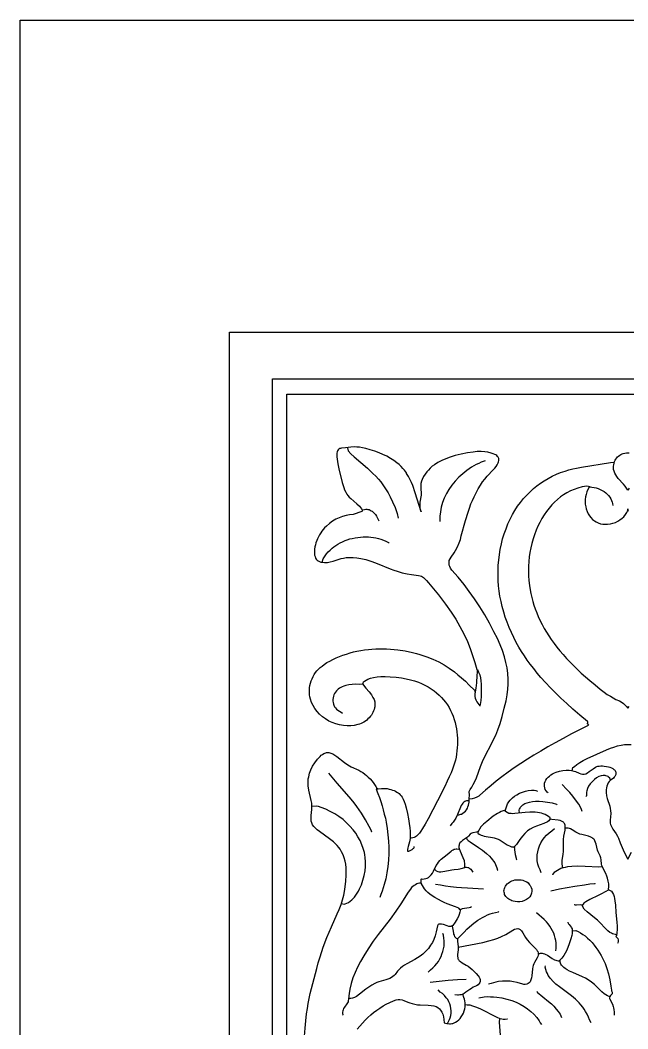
# Model space of a CAD drawing. Header units: millimetres. Extents: x 0 to 915, y 0 to 2130.
# Drawn here: x 0 to 458, y 1371 to 2130 of the extents above; entities that cross this region are included whole.
import ezdxf

# ---------------------------------------------------------------- set-up
doc = ezdxf.new("R2010")
doc.units = ezdxf.units.MM
doc.layers.add('CUT', color=1, linetype='CONTINUOUS')
doc.layers.add('ENGRAVE', color=5, linetype='CONTINUOUS')

msp = doc.modelspace()

# ---------------------------------------------------------------- linework, layer by layer
at = {"layer": 'CUT'}
msp.add_lwpolyline([(0, 2130.15), (915.15, 2130.15), (915.15, 0), (0, 0)], close=True, dxfattribs=at)
at = {"layer": 'ENGRAVE'}
msp.add_lwpolyline([(157.575, 1895.075), (757.575, 1895.075), (757.575, 235.075), (157.575, 235.075)], close=True, dxfattribs=at)
for points in [[(190.006, 1859.98), (725.144, 1859.98), (725.144, 754.361, -0.2196524), (190.006, 754.361)], [(200.806, 1848.55), (714.344, 1848.55), (714.344, 761.122, -0.2138353), (200.806, 761.122)]]:
    msp.add_lwpolyline(points, format="xyb", close=True, dxfattribs=at)
for points in [[(301.88, 1759.798), (297.507, 1774.239), (295.575, 1779.628), (294.66, 1781.866), (293.643, 1784.001), (292.321, 1786.544), (290.897, 1788.781), (290.795, 1789.289), (289.372, 1791.222), (288.151, 1792.645), (286.829, 1794.069), (285.304, 1795.493), (283.677, 1796.815), (281.338, 1798.544), (278.795, 1800.171), (276.05, 1801.696), (273.202, 1803.12), (270.253, 1804.34), (267.1, 1805.561), (263.643, 1806.679), (260.389, 1807.595), (257.846, 1808.103), (255.609, 1808.51), (253.575, 1808.713), (251.643, 1808.815), (249.1, 1808.611), (245.033, 1808.001), (241.982, 1807.798), (241.168, 1807.696), (240.66, 1807.493), (239.948, 1807.188), (239.439, 1806.679), (238.931, 1805.866), (238.626, 1805.052), (238.524, 1804.035), (238.422, 1802.815), (238.422, 1801.289), (238.626, 1799.459), (239.134, 1796.103), (239.846, 1792.239), (242.49, 1781.967), (243.1, 1779.73), (243.609, 1778.103), (244.321, 1776.374), (245.134, 1774.747), (245.948, 1773.323), (246.761, 1772.103), (247.778, 1770.984), (248.999, 1769.866), (253.575, 1766.001), (255.406, 1764.272), (256.219, 1763.154), (256.931, 1762.239), (257.439, 1761.12), (257.643, 1760.51), (257.541, 1760.408), (257.541, 1760.306), (257.338, 1760.205), (250.728, 1757.764), (248.083, 1757.561), (245.439, 1757.052), (242.795, 1756.34), (240.253, 1755.425), (237.812, 1754.306), (235.27, 1752.781), (232.829, 1751.052), (230.592, 1749.12), (229.27, 1747.798), (228.253, 1746.679), (227.134, 1745.256), (226.321, 1744.035), (225.304, 1742.51), (224.592, 1741.188), (223.88, 1739.561), (223.27, 1738.239), (222.66, 1736.51), (222.355, 1735.086), (221.948, 1733.459), (221.744, 1731.832), (221.643, 1730.001), (221.643, 1728.476), (221.744, 1727.256), (222.05, 1726.137), (222.456, 1725.018), (222.965, 1724.306), (223.575, 1723.595), (224.287, 1723.086), (225.406, 1722.476), (226.524, 1722.069), (227.643, 1721.866), (229.168, 1721.764), (231.304, 1721.764), (233.338, 1722.171), (235.677, 1722.781), (241.677, 1724.713), (243.507, 1725.12), (245.439, 1725.425), (248.185, 1725.628), (250.829, 1725.527), (253.575, 1725.323), (256.524, 1724.815), (260.389, 1723.9), (264.761, 1722.476), (268.829, 1720.95), (278.49, 1716.984), (281.338, 1715.967), (283.88, 1715.154), (287.643, 1714.035), (291.406, 1713.222), (294.66, 1712.611), (299.948, 1712.001), (301.27, 1711.696), (302.083, 1711.391), (302.897, 1710.984), (303.609, 1710.476), (304.524, 1709.662), (306.05, 1708.239), (307.575, 1706.408), (314.999, 1697.357), (320.287, 1690.442), (324.66, 1684.34), (328.016, 1679.052), (331.168, 1673.561), (334.117, 1667.967), (336.761, 1662.272), (338.897, 1656.984), (340.728, 1651.798), (342.456, 1646.51), (343.88, 1641.12), (344.287, 1641.12), (345.202, 1639.188), (346.016, 1637.052), (346.524, 1634.815), (346.829, 1632.578), (347.134, 1630.035), (347.236, 1626.883), (347.236, 1623.628), (347.134, 1620.781), (346.829, 1617.933), (346.422, 1614.883), (346.219, 1613.764), (346.117, 1613.561)], [(246.456, 1808.205), (247.067, 1805.764), (249.1, 1803.628), (251.541, 1801.391), (261.507, 1792.747), (265.677, 1788.883), (267.812, 1786.747), (269.846, 1784.51), (271.575, 1782.476), (273.202, 1780.34), (275.134, 1777.289), (277.067, 1774.239), (278.694, 1771.086), (280.422, 1767.527), (282.253, 1763.154), (283.88, 1758.679), (284.592, 1755.018)], [(329.134, 1531.696), (330.355, 1531.798), (331.88, 1532.103), (332.389, 1532.306), (333.406, 1532.917), (334.422, 1533.628), (335.236, 1534.442), (336.05, 1535.357), (336.761, 1536.679), (337.168, 1537.798), (337.575, 1538.917), (337.982, 1541.357), (338.185, 1543.391), (338.287, 1546.95), (338.083, 1548.781), (338.083, 1549.391), (338.287, 1549.9), (338.795, 1550.713), (340.219, 1552.645), (341.236, 1554.476), (342.151, 1556.306), (343.575, 1559.662), (346.626, 1568.103), (348.151, 1571.967), (350.389, 1576.544), (354.761, 1584.781), (356.49, 1588.34), (358.117, 1591.798), (359.643, 1595.764), (361.372, 1600.544), (362.897, 1605.73), (364.524, 1612.137), (365.846, 1617.628), (366.66, 1622.103), (367.168, 1626.272), (367.473, 1630.137), (367.473, 1634.001), (367.168, 1638.171), (366.66, 1642.34), (365.744, 1646.51), (364.626, 1650.781), (363.1, 1655.357), (361.372, 1659.832), (359.338, 1664.51), (356.795, 1669.595), (353.439, 1676.001), (349.88, 1682.205), (346.117, 1688.408), (342.151, 1694.408), (338.185, 1700.001), (334.219, 1705.289), (329.846, 1710.679), (325.168, 1716.069), (324.151, 1717.493), (323.541, 1718.611), (323.134, 1719.73), (322.931, 1720.849), (322.931, 1722.069), (323.134, 1723.188), (323.744, 1724.611), (324.558, 1725.832), (326.795, 1729.086), (327.914, 1730.815), (329.236, 1733.561), (330.558, 1736.611), (331.473, 1739.154), (332.185, 1741.696), (335.338, 1753.289), (337.27, 1759.595), (338.287, 1762.747), (339.406, 1765.798), (340.524, 1768.544), (341.744, 1771.289), (343.27, 1774.239), (344.897, 1777.188), (346.626, 1779.933), (348.253, 1782.374), (349.88, 1784.611), (351.609, 1786.645), (356.185, 1791.425), (357.406, 1792.747), (358.321, 1793.967), (359.134, 1795.188), (359.948, 1796.815), (360.253, 1797.628), (360.355, 1798.544), (360.456, 1799.459), (360.355, 1800.069), (360.151, 1800.578), (359.846, 1801.086), (359.541, 1801.595), (358.829, 1802.205), (358.117, 1802.713), (357.304, 1803.12), (356.185, 1803.628), (354.761, 1804.035), (352.117, 1804.747), (349.778, 1805.154), (347.134, 1805.256), (344.083, 1805.256), (341.134, 1804.95), (336.965, 1804.34), (331.982, 1803.323), (327.609, 1802.205), (323.846, 1801.086), (320.49, 1799.866), (317.439, 1798.544), (314.592, 1797.018), (312.05, 1795.391), (310.321, 1794.171), (308.795, 1792.747), (307.372, 1791.222), (306.151, 1789.9), (304.931, 1788.171), (303.812, 1786.442), (302.694, 1784.306), (302.185, 1782.883), (301.778, 1781.154), (301.677, 1779.323), (301.677, 1777.493), (301.88, 1773.628), (301.88, 1772.408), (301.067, 1767.12), (300.863, 1764.679), (300.863, 1763.561), (301.067, 1762.645), (301.372, 1761.222), (301.88, 1760.103), (301.88, 1759.798)], [(458.592, 1777.696), (457.575, 1776.171), (456.558, 1777.696), (455.541, 1779.12), (454.219, 1780.747), (450.355, 1785.018), (449.236, 1786.442), (448.422, 1787.662), (447.711, 1788.984), (447.202, 1790.408), (446.897, 1791.832), (446.795, 1793.357), (446.795, 1794.171), (446.999, 1795.391), (447.202, 1796.611), (447.609, 1797.73), (448.117, 1798.747), (448.524, 1799.561), (449.236, 1800.578), (449.846, 1801.188), (450.456, 1801.798), (451.473, 1802.51), (452.185, 1803.018), (453.304, 1803.527), (454.117, 1803.832), (455.236, 1804.137), (456.456, 1804.34), (457.575, 1804.34), (458.694, 1804.34)], [(350.185, 1798.34), (347.236, 1797.323), (345.304, 1796.408), (343.372, 1795.493), (339.914, 1793.459), (336.456, 1791.12), (333.304, 1788.578), (330.253, 1785.933), (327.507, 1782.984), (325.067, 1779.933), (322.829, 1776.781), (320.999, 1773.628), (319.372, 1770.272), (318.05, 1766.815), (317.033, 1763.459), (316.422, 1760.001), (316.016, 1756.747), (315.914, 1754.713), (315.914, 1752.679), (315.914, 1752.578)], [(427.27, 1600.239), (427.473, 1601.459), (427.372, 1601.764), (427.27, 1601.967), (421.473, 1606.747), (416.287, 1611.323), (411.609, 1615.493), (407.236, 1619.561), (403.168, 1623.527), (399.304, 1627.391), (395.643, 1631.357), (392.185, 1635.12), (389.338, 1638.476), (386.694, 1641.832), (384.151, 1645.086), (381.812, 1648.239), (379.677, 1651.493), (377.541, 1654.747), (375.507, 1658.103), (373.575, 1661.459), (371.643, 1665.222), (369.914, 1668.984), (368.185, 1672.849), (366.66, 1676.713), (365.236, 1680.679), (364.117, 1684.442), (362.999, 1688.51), (362.083, 1692.272), (361.27, 1696.442), (360.66, 1700.205), (360.253, 1704.069), (359.948, 1708.035), (359.846, 1711.9), (359.846, 1715.764), (359.948, 1719.73), (360.355, 1723.595), (360.863, 1727.764), (361.473, 1731.527), (362.389, 1735.696), (363.304, 1739.459), (364.524, 1743.425), (365.846, 1747.086), (367.27, 1750.747), (368.897, 1754.306), (370.728, 1757.764), (372.558, 1760.815), (374.592, 1764.171), (376.728, 1767.018), (378.965, 1769.866), (381.406, 1772.51), (383.948, 1775.052), (386.592, 1777.493), (389.134, 1779.527), (391.88, 1781.459), (394.626, 1783.289), (397.677, 1785.12), (400.626, 1786.645), (403.88, 1788.171), (406.931, 1789.391), (410.287, 1790.611), (413.236, 1791.527), (416.083, 1792.239), (419.033, 1792.849), (422.592, 1793.561), (444.456, 1797.12), (447.406, 1797.222)], [(429.1, 1778.713), (426.761, 1779.12), (423.202, 1778.611), (419.948, 1777.798), (417.1, 1776.781), (414.355, 1775.662), (411.711, 1774.239), (409.168, 1772.713), (406.931, 1771.086), (404.592, 1769.256), (402.355, 1767.222), (400.321, 1765.086), (398.389, 1762.747), (396.355, 1760.205), (394.626, 1757.662), (392.897, 1754.917), (391.372, 1751.967), (389.846, 1749.018), (388.524, 1745.967), (387.304, 1742.611), (386.287, 1739.561), (385.27, 1736.103), (384.558, 1732.849), (383.846, 1729.289), (383.338, 1726.035), (383.033, 1722.476), (382.829, 1718.917), (382.728, 1715.256), (382.829, 1711.696), (383.033, 1708.137), (383.439, 1704.476), (383.948, 1701.222), (384.558, 1698.272), (385.168, 1695.425), (385.982, 1692.476), (386.795, 1689.628), (387.812, 1686.781), (389.033, 1683.73), (390.151, 1680.984), (391.575, 1677.933), (393.1, 1674.984), (394.626, 1672.137), (396.355, 1669.289), (398.083, 1666.544), (399.914, 1663.798), (402.05, 1660.849), (404.185, 1658.001), (406.422, 1655.154), (408.761, 1652.408), (411.406, 1649.459), (413.846, 1646.917), (416.592, 1644.069), (419.338, 1641.323), (422.389, 1638.476), (428.999, 1632.781), (432.863, 1629.527), (436.829, 1626.272), (439.677, 1624.137), (442.117, 1622.408), (444.456, 1620.984), (446.49, 1619.764), (448.626, 1618.645), (451.372, 1617.527), (453.202, 1616.408), (454.321, 1615.493), (455.439, 1614.476), (456.456, 1613.357), (457.575, 1611.933), (458.694, 1613.357)], [(428.49, 1778.815), (428.389, 1778.51), (427.473, 1776.679), (426.761, 1774.95), (426.151, 1773.018), (425.744, 1771.289), (425.541, 1769.154), (425.439, 1767.323), (425.541, 1765.595), (425.846, 1763.764), (426.253, 1762.035), (426.965, 1760.103), (427.778, 1758.476), (428.694, 1756.95), (429.812, 1755.527), (431.033, 1754.205), (432.456, 1753.086), (433.677, 1752.272), (435.304, 1751.561), (437.033, 1750.95), (438.761, 1750.645), (440.592, 1750.544), (442.321, 1750.544), (444.456, 1750.849), (446.185, 1751.256), (448.219, 1751.967), (450.05, 1752.781), (451.575, 1753.798), (453.304, 1755.018), (454.524, 1756.239), (455.846, 1757.866), (456.761, 1759.493), (457.27, 1760.51), (457.575, 1761.425), (457.575, 1762.239), (457.575, 1761.425), (457.88, 1760.51)], [(428.49, 1778.815), (428.795, 1778.713), (430.524, 1778.51), (432.253, 1778.205), (433.778, 1777.9), (435.202, 1777.391), (436.829, 1776.781), (438.151, 1776.069), (439.677, 1775.154), (440.897, 1774.239), (442.016, 1773.323), (443.033, 1772.205), (443.948, 1770.984), (444.761, 1769.764), (445.372, 1768.34), (445.778, 1767.222), (445.982, 1766.103), (446.185, 1764.578)], [(257.439, 1761.018), (258.151, 1761.425), (259.27, 1761.73), (260.185, 1761.832), (260.999, 1761.832), (261.914, 1761.73), (262.829, 1761.527), (263.643, 1761.222), (264.355, 1760.713), (265.168, 1760.306), (266.083, 1759.493), (266.897, 1758.679), (267.609, 1757.764), (268.321, 1756.747), (268.931, 1755.73), (270.151, 1753.086)], [(227.338, 1721.866), (228.151, 1724.51), (229.575, 1726.747), (230.694, 1728.171), (232.016, 1729.798), (233.338, 1731.12), (234.863, 1732.442), (236.287, 1733.561), (237.711, 1734.578), (239.236, 1735.595), (241.067, 1736.611), (242.694, 1737.425), (244.626, 1738.239), (246.355, 1738.849), (248.287, 1739.459), (250.117, 1739.866), (252.151, 1740.374), (254.185, 1740.679), (256.219, 1740.883), (258.355, 1740.984), (260.185, 1741.086), (262.219, 1740.984), (264.05, 1740.781), (266.083, 1740.578), (267.914, 1740.272), (269.948, 1739.764), (271.677, 1739.256), (273.609, 1738.544), (275.236, 1737.832), (277.372, 1736.815), (277.677, 1736.611), (277.88, 1736.408)], [(258.151, 1630.137), (259.168, 1628.306), (260.287, 1627.188), (262.829, 1624.34), (264.456, 1622.205), (265.677, 1620.171), (266.49, 1618.544), (266.999, 1616.815), (267.1, 1614.984), (266.999, 1613.154), (266.897, 1612.34), (266.592, 1611.12), (266.185, 1610.001), (265.677, 1608.883), (265.168, 1607.866), (264.456, 1606.849), (263.744, 1605.933), (262.829, 1604.713), (261.914, 1603.9), (261.1, 1603.086), (260.083, 1602.374), (258.863, 1601.561), (256.728, 1600.544), (255.609, 1600.035), (254.185, 1599.628), (251.541, 1599.018), (248.897, 1598.713), (246.151, 1598.713), (243.507, 1598.917), (240.558, 1599.425), (237.609, 1600.137), (234.863, 1601.256), (232.422, 1602.374), (229.88, 1604.001), (227.643, 1605.527), (225.406, 1607.561), (223.575, 1609.595), (221.948, 1611.73), (220.626, 1613.967), (219.406, 1616.408), (218.694, 1618.747), (218.185, 1620.476), (217.982, 1622.205), (217.778, 1624.035), (217.778, 1625.561), (217.88, 1627.289), (218.185, 1629.12), (218.592, 1630.849), (219.1, 1632.578), (219.812, 1634.205), (220.524, 1635.832), (221.439, 1637.459), (222.456, 1638.883), (223.372, 1640.103), (224.592, 1641.425), (225.914, 1642.645), (227.338, 1643.764), (228.965, 1644.984), (230.999, 1646.306), (233.134, 1647.527), (235.473, 1648.747), (237.914, 1649.866), (240.456, 1650.883), (242.897, 1651.9), (245.744, 1652.815), (248.389, 1653.628), (250.931, 1654.34), (253.575, 1654.95), (256.524, 1655.459), (259.168, 1655.866), (262.219, 1656.272), (264.863, 1656.476), (267.812, 1656.679), (273.202, 1656.781), (275.948, 1656.679), (278.897, 1656.578), (284.287, 1655.967), (289.88, 1655.154), (295.473, 1653.933), (298.422, 1653.222), (300.965, 1652.51), (306.151, 1650.781), (310.829, 1648.95), (315.202, 1646.917), (319.372, 1644.578), (323.134, 1642.137), (326.999, 1639.289), (329.541, 1637.154), (332.287, 1634.815), (335.236, 1632.272), (338.185, 1629.323), (342.05, 1625.561), (342.355, 1624.849), (342.456, 1624.137), (342.66, 1624.137)], [(344.287, 1641.12), (344.185, 1640.917), (344.083, 1638.984), (343.88, 1636.849), (343.575, 1631.154), (343.473, 1629.12), (343.168, 1627.086), (342.456, 1622.917), (342.355, 1621.798), (342.355, 1620.883), (342.558, 1619.662), (343.067, 1618.34), (343.982, 1616.713), (346.016, 1613.764), (346.117, 1613.561)], [(258.151, 1629.933), (258.558, 1631.866), (259.27, 1632.476), (260.592, 1633.188), (261.914, 1633.9), (263.846, 1634.611), (266.185, 1635.222), (268.829, 1635.628), (271.575, 1635.832), (274.829, 1635.832), (278.694, 1635.73), (283.168, 1635.323), (287.033, 1634.815), (290.592, 1634.205), (293.846, 1633.493), (296.999, 1632.578), (299.846, 1631.561), (302.287, 1630.544), (304.728, 1629.425), (307.168, 1628.103), (309.406, 1626.679), (311.643, 1625.154), (313.575, 1623.628), (315.609, 1621.9), (317.236, 1620.171), (318.863, 1618.442), (320.389, 1616.51), (321.711, 1614.578), (323.033, 1612.544), (324.151, 1610.408), (325.168, 1608.272), (325.982, 1606.035), (326.897, 1603.493), (327.507, 1601.154), (328.117, 1598.815), (328.524, 1596.476), (328.931, 1594.137), (329.134, 1591.696), (329.338, 1589.357), (329.338, 1586.917), (329.338, 1584.578), (329.134, 1582.137), (328.931, 1579.798), (328.626, 1577.357), (328.219, 1575.018), (327.711, 1572.984), (327.1, 1570.645), (326.389, 1568.408), (325.575, 1566.069), (324.456, 1563.323), (323.134, 1560.272), (321.609, 1557.018), (319.677, 1553.052), (314.185, 1542.374), (307.168, 1528.747), (305.033, 1524.781), (302.999, 1521.425), (301.677, 1519.391), (300.66, 1517.967), (299.439, 1516.645), (298.321, 1515.73), (297.609, 1515.222), (296.795, 1514.713), (295.677, 1514.408), (294.456, 1514.205), (294.151, 1514.205), (293.643, 1514.51)], [(258.355, 1630.137), (257.643, 1630.035), (255.812, 1629.933), (252.761, 1630.035), (250.117, 1629.933), (247.473, 1629.527), (245.134, 1629.018), (243.711, 1628.51), (242.592, 1628.103), (241.473, 1627.595), (240.456, 1626.984), (239.541, 1626.272), (238.829, 1625.764), (238.219, 1625.052), (237.406, 1624.137), (236.795, 1623.12), (236.287, 1622.103), (235.88, 1620.984), (235.575, 1619.764), (235.372, 1618.645), (235.372, 1617.425), (235.575, 1616.205), (235.88, 1615.086), (236.185, 1614.272), (236.694, 1613.154), (237.406, 1612.239), (238.219, 1611.323), (239.134, 1610.51), (240.355, 1609.696), (241.677, 1608.984), (242.694, 1608.272)], [(427.27, 1600.239), (427.982, 1599.222), (427.778, 1599.018), (423.202, 1596.781), (415.27, 1592.611), (408.863, 1589.256), (402.863, 1586.001), (397.372, 1582.95), (391.982, 1579.696), (386.795, 1576.645), (382.016, 1573.595), (376.931, 1570.34), (372.05, 1566.984), (367.372, 1563.73), (362.795, 1560.374), (358.524, 1557.018), (354.558, 1553.866), (350.49, 1550.306), (346.219, 1546.544), (345.304, 1545.832), (343.778, 1544.917), (342.05, 1544.205), (340.321, 1543.798), (338.185, 1543.493)], [(415.778, 1564.95), (416.185, 1567.289), (417.304, 1568.205), (419.134, 1569.73), (421.473, 1571.154), (424.016, 1572.679), (426.965, 1574.103), (441.507, 1580.611), (444.558, 1581.832), (446.999, 1582.747), (449.846, 1583.662), (452.49, 1584.272), (455.134, 1584.679), (457.575, 1584.781), (460.016, 1584.679)], [(214.016, 1365.018), (214.524, 1371.018), (215.033, 1376.611), (215.643, 1381.798), (216.253, 1385.866), (216.863, 1389.73), (217.575, 1393.391), (218.389, 1397.052), (223.27, 1415.967), (224.49, 1420.34), (225.812, 1424.815), (228.253, 1432.137), (230.999, 1439.459), (234.355, 1447.391), (238.728, 1457.154), (240.151, 1460.408), (241.677, 1464.171), (242.694, 1467.628), (243.609, 1471.289), (244.422, 1475.561), (245.236, 1481.764), (245.541, 1486.239), (245.541, 1489.086), (245.439, 1491.73), (245.134, 1494.476), (244.626, 1496.917), (243.914, 1499.357), (243.1, 1501.595), (242.083, 1503.73), (240.965, 1505.764), (239.948, 1507.188), (238.728, 1508.611), (237.507, 1509.933), (235.982, 1511.256), (232.931, 1513.696), (225.304, 1519.188), (223.677, 1520.51), (222.355, 1521.628), (221.134, 1522.95), (220.219, 1524.272), (219.507, 1525.595), (219.1, 1527.018), (218.999, 1528.239), (218.999, 1529.764), (219.1, 1531.188), (219.711, 1535.662), (219.711, 1537.086), (219.711, 1538.713), (219.507, 1540.544), (219.202, 1542.578), (217.473, 1550.205), (216.965, 1553.459), (216.863, 1555.188), (216.863, 1557.018), (216.965, 1558.747), (217.27, 1560.374), (217.88, 1563.12), (218.897, 1565.662), (220.219, 1568.306), (221.846, 1570.95), (223.88, 1573.696), (225.812, 1575.73), (226.728, 1576.544), (227.643, 1577.256), (228.558, 1577.866), (229.473, 1578.272), (230.185, 1578.476), (230.795, 1578.578), (231.507, 1578.679), (232.321, 1578.578), (233.846, 1578.272), (235.473, 1577.561), (236.897, 1576.747), (238.422, 1575.628), (244.117, 1571.052), (246.66, 1569.323), (249.202, 1567.9), (255.1, 1565.256), (256.524, 1564.442), (258.05, 1563.527), (259.473, 1562.408), (260.795, 1561.289), (262.117, 1560.069), (263.439, 1558.747), (264.965, 1557.018), (266.389, 1555.188), (267.711, 1553.154), (268.931, 1551.222), (269.236, 1551.323), (268.117, 1550.917), (269.338, 1547.764), (270.558, 1544.713), (271.575, 1541.662), (272.592, 1538.611), (273.406, 1535.459), (274.219, 1532.306), (275.033, 1529.154), (275.643, 1526.103), (276.456, 1521.425), (276.965, 1516.747), (277.372, 1511.967), (277.575, 1507.391), (277.575, 1502.51), (277.27, 1497.628), (276.863, 1492.747), (276.151, 1488.069), (275.236, 1483.595), (274.117, 1479.222), (272.49, 1474.239), (271.575, 1471.798), (270.761, 1469.357)], [(397.575, 1548.272), (396.761, 1548.883), (396.151, 1549.696), (395.439, 1550.815), (395.033, 1552.137), (394.829, 1553.256), (394.829, 1554.374), (394.931, 1555.493), (395.338, 1556.713), (395.948, 1557.832), (396.66, 1558.95), (397.473, 1559.967), (398.49, 1560.883), (399.609, 1561.798), (400.829, 1562.611), (402.253, 1563.323), (403.677, 1563.832), (406.016, 1564.544), (408.558, 1565.052), (411.202, 1565.256), (413.439, 1565.256), (415.168, 1565.052), (416.795, 1564.645), (418.117, 1564.239), (420.965, 1563.018), (422.287, 1562.611), (423.507, 1562.408), (424.728, 1562.408), (425.948, 1562.713), (427.27, 1563.425), (428.49, 1564.239), (431.541, 1566.476), (433.27, 1567.595), (434.185, 1568.001), (435.1, 1568.306), (436.117, 1568.408), (437.236, 1568.611), (438.558, 1568.611), (439.88, 1568.408), (441.507, 1568.205), (442.931, 1567.9), (444.151, 1567.493), (445.372, 1567.086), (446.287, 1566.578), (447.1, 1565.967), (447.609, 1565.561), (448.016, 1565.052), (448.321, 1564.442), (448.524, 1563.933), (448.626, 1563.425), (448.626, 1562.815), (448.524, 1562.103), (448.321, 1561.595), (447.914, 1560.679), (447.304, 1559.967), (446.694, 1559.357), (444.253, 1557.527), (443.541, 1556.713), (442.829, 1555.798), (442.219, 1554.578), (441.711, 1553.357), (441.406, 1552.137), (441.202, 1550.611), (441.202, 1549.595), (441.202, 1548.476), (441.609, 1546.137), (442.117, 1544.001), (443.948, 1538.205), (444.253, 1536.578), (444.558, 1535.052), (444.66, 1532.815), (444.253, 1527.73), (444.253, 1526.51), (444.355, 1525.391), (444.558, 1524.476), (444.761, 1523.866), (445.473, 1522.34), (446.389, 1520.815), (448.829, 1517.459), (449.846, 1515.73), (450.456, 1514.205), (451.778, 1510.645), (452.49, 1508.917), (454.931, 1503.628), (457.575, 1498.239), (460.219, 1503.628)], [(264.863, 1518.578), (264.863, 1518.679), (264.253, 1520.103), (262.829, 1522.95), (259.982, 1528.035), (256.931, 1533.018), (253.575, 1537.9), (251.439, 1540.747), (249.202, 1543.595), (244.321, 1549.391), (238.728, 1555.595), (232.524, 1563.12)], [(444.558, 1557.73), (443.948, 1559.256), (443.134, 1560.069), (442.728, 1560.476), (441.914, 1560.883), (441.1, 1561.188), (440.49, 1561.391), (439.88, 1561.391), (438.965, 1561.391), (437.541, 1561.188), (435.812, 1560.578), (433.982, 1559.459), (432.355, 1558.239), (430.626, 1556.611), (429.202, 1554.984), (428.083, 1553.256), (427.27, 1551.628), (426.66, 1549.9), (426.456, 1548.781), (426.355, 1547.866), (426.355, 1546.95), (426.355, 1546.035), (426.253, 1545.832), (426.05, 1545.628)], [(269.236, 1551.323), (269.541, 1551.222), (272.083, 1551.628), (274.829, 1551.527), (276.355, 1551.425), (277.778, 1551.12), (279.202, 1550.815), (280.422, 1550.408), (281.541, 1550.001), (282.558, 1549.493), (283.677, 1548.883), (284.592, 1548.272), (285.304, 1547.662), (286.219, 1546.849), (286.931, 1545.933), (287.643, 1544.917), (288.456, 1543.391), (289.168, 1541.662), (289.88, 1539.73), (290.592, 1537.086), (291.609, 1532.713), (292.422, 1528.645), (293.033, 1525.086), (293.439, 1521.832), (293.643, 1519.391), (293.744, 1517.357), (293.744, 1515.527), (293.643, 1514.001), (293.439, 1512.578), (293.134, 1511.357), (292.117, 1507.9), (291.812, 1506.781), (291.711, 1505.561), (291.711, 1504.442), (292.321, 1504.34), (292.626, 1504.34), (294.558, 1505.256), (295.27, 1505.662), (295.982, 1506.272), (296.389, 1506.679), (296.592, 1507.188), (296.694, 1507.798)], [(365.236, 1534.747), (365.846, 1536.984), (366.355, 1538.611), (367.067, 1540.035), (367.982, 1541.561), (369.1, 1542.883), (370.626, 1544.408), (372.253, 1545.73), (373.982, 1546.849), (376.117, 1547.967), (378.253, 1548.883), (380.592, 1549.595), (382.626, 1550.001), (384.965, 1550.306), (387.1, 1550.205), (388.321, 1550.103), (389.134, 1549.9), (389.541, 1549.391)], [(423.304, 1534.239), (422.49, 1536.578), (420.558, 1539.73), (418.219, 1542.984), (416.185, 1545.73), (413.846, 1548.476), (411.406, 1551.12), (408.05, 1554.578)], [(338.083, 1542.171), (336.151, 1542.171), (335.236, 1541.967), (334.728, 1541.662), (334.016, 1541.154), (333.304, 1540.544), (332.795, 1539.832), (332.083, 1538.815), (331.473, 1537.493), (329.236, 1531.9), (328.016, 1529.256), (327.1, 1527.73), (325.982, 1526.306), (324.965, 1525.188), (323.846, 1523.357)], [(376.016, 1533.018), (375.812, 1535.357), (376.016, 1535.866), (376.422, 1536.679), (376.829, 1537.493), (377.439, 1538.205), (378.558, 1539.222), (380.083, 1540.137), (381.711, 1540.849), (383.439, 1541.357), (385.778, 1541.764), (388.117, 1541.967), (390.863, 1541.967), (393.507, 1541.764), (397.067, 1541.256), (400.626, 1540.645), (403.778, 1539.832), (404.185, 1539.323)], [(241.88, 1464.883), (244.016, 1464.476), (244.829, 1464.578), (245.948, 1465.086), (247.27, 1465.798), (248.49, 1466.611), (249.711, 1467.628), (250.728, 1468.645), (251.643, 1469.764), (252.761, 1471.188), (253.778, 1472.713), (254.694, 1474.239), (255.507, 1475.866), (257.033, 1479.12), (258.151, 1482.476), (259.067, 1486.035), (259.677, 1489.493), (259.982, 1492.849), (259.982, 1496.408), (259.677, 1499.662), (259.473, 1501.493), (259.168, 1503.222), (258.253, 1506.374), (257.338, 1509.222), (256.016, 1512.272), (254.389, 1515.12), (252.66, 1517.866), (250.626, 1520.51), (248.287, 1523.256), (245.744, 1525.798), (243.1, 1528.137), (239.948, 1530.476), (236.999, 1532.51), (233.541, 1534.34), (230.287, 1535.866), (226.626, 1537.289), (224.694, 1537.9), (222.863, 1538.306), (219.711, 1538.001)], [(408.66, 1491.628), (408.456, 1492.239), (408.355, 1492.849), (408.151, 1495.188), (408.253, 1497.323), (408.965, 1502.103), (409.168, 1504.137), (409.168, 1506.272), (409.168, 1511.052), (409.168, 1513.188), (409.473, 1515.527), (410.389, 1520.205), (410.49, 1521.425), (410.49, 1522.34), (410.389, 1523.866), (410.083, 1524.679), (409.778, 1525.188), (409.473, 1525.696), (409.067, 1526.103), (408.558, 1526.51), (407.744, 1526.917), (406.626, 1527.323), (405.202, 1527.628), (400.422, 1528.239), (399.202, 1528.544), (399.1, 1528.747), (399.202, 1529.256), (399.1, 1529.459), (397.88, 1530.476), (396.66, 1531.289), (395.338, 1531.9), (393.914, 1532.51), (392.49, 1532.917), (391.067, 1533.222), (389.541, 1533.425), (387.711, 1533.628), (385.982, 1533.73), (383.846, 1533.73), (380.287, 1533.425), (372.558, 1532.611), (371.033, 1532.51), (369.812, 1532.611), (368.897, 1532.713), (368.083, 1532.815), (366.66, 1533.425), (365.338, 1534.137), (365.236, 1534.442), (365.236, 1534.747), (365.033, 1534.95), (364.829, 1535.052), (363.609, 1534.747), (362.185, 1534.239), (360.863, 1533.527), (359.338, 1532.713), (356.287, 1530.679), (351.304, 1526.815), (348.863, 1524.679), (346.931, 1522.747), (344.592, 1518.781)], [(399.1, 1528.645), (398.185, 1527.12), (397.168, 1526.51), (394.422, 1525.289), (388.829, 1523.154), (386.287, 1522.137), (383.948, 1520.917), (382.016, 1519.595), (379.982, 1517.764), (378.151, 1515.73), (376.219, 1513.188), (373.778, 1509.425), (373.067, 1508.611), (371.846, 1507.289)], [(344.897, 1519.289), (344.694, 1519.086), (344.49, 1518.984), (343.575, 1518.679), (340.931, 1518.272), (340.117, 1517.967), (339.609, 1517.561), (338.897, 1517.052), (337.677, 1515.73), (336.863, 1514.917), (333.202, 1512.272), (331.982, 1511.357), (331.168, 1510.544), (330.863, 1510.035), (330.558, 1509.425), (330.456, 1508.917), (330.355, 1508.001), (330.355, 1507.086), (330.558, 1506.272), (331.27, 1504.239), (333.304, 1499.662), (334.219, 1497.425), (334.422, 1496.205), (334.626, 1495.391), (334.626, 1494.171), (334.626, 1492.34), (334.728, 1492.137)], [(392.287, 1487.967), (391.473, 1490.205), (390.558, 1492.34), (389.846, 1494.679), (389.338, 1497.12), (389.236, 1499.357), (389.338, 1501.696), (389.744, 1503.933), (390.253, 1506.171), (391.067, 1508.408), (392.083, 1510.645), (393.304, 1512.679), (394.626, 1514.51), (396.456, 1516.442), (398.389, 1518.171), (400.422, 1519.595), (402.355, 1521.323)], [(443.338, 1475.357), (443.134, 1475.662), (443.338, 1477.391), (443.236, 1479.832), (442.829, 1481.866), (442.321, 1483.9), (441.812, 1485.628), (440.999, 1487.561), (440.083, 1489.391), (438.66, 1492.035), (438.05, 1493.459), (437.744, 1494.578), (437.439, 1497.832), (437.134, 1499.357), (436.626, 1500.781), (435.304, 1503.832), (434.795, 1505.154), (433.677, 1509.527), (433.27, 1510.95), (432.761, 1512.069), (432.355, 1512.883), (431.948, 1513.289), (431.338, 1514.001), (430.626, 1514.51), (429.812, 1514.917), (428.083, 1515.527), (422.897, 1516.849), (421.473, 1517.256), (420.355, 1517.662), (418.422, 1518.679), (415.778, 1520.51), (414.456, 1521.222), (413.643, 1521.527), (412.728, 1521.628), (411.812, 1521.628), (410.49, 1521.73)], [(336.151, 1514.408), (336.253, 1513.289), (337.372, 1512.374), (338.795, 1511.357), (345.1, 1507.188), (348.05, 1505.154), (351.1, 1502.713), (353.439, 1500.476), (354.66, 1499.154), (355.677, 1497.933), (356.49, 1496.713), (357.304, 1495.493), (358.524, 1493.052), (359.033, 1491.73), (359.541, 1490.001), (359.744, 1489.798)], [(344.694, 1519.086), (344.592, 1517.967), (345.711, 1517.052), (347.033, 1516.34), (348.253, 1516.035), (349.372, 1515.73), (350.795, 1515.425), (355.575, 1514.713), (356.999, 1514.408), (358.422, 1513.9), (359.846, 1513.391), (361.372, 1512.578), (366.66, 1509.222), (369.1, 1508.001), (370.016, 1507.696), (372.66, 1507.595)], [(331.372, 1460.205), (330.253, 1461.425), (327.812, 1462.442), (321.609, 1464.679), (319.372, 1465.696), (317.236, 1466.713), (314.897, 1468.035), (312.253, 1469.561), (310.321, 1470.781), (308.592, 1472.001), (306.965, 1473.323), (305.643, 1474.544), (304.422, 1475.967), (303.609, 1477.188), (302.897, 1478.51), (302.287, 1479.832), (301.982, 1481.357), (301.88, 1482.781), (301.88, 1483.086), (301.982, 1483.391), (302.287, 1483.493), (303.202, 1483.391), (304.321, 1483.493), (305.541, 1483.696), (306.355, 1483.9), (307.473, 1484.51), (308.592, 1485.425), (309.609, 1486.544), (310.422, 1487.764), (311.338, 1489.289), (313.372, 1493.662), (314.185, 1494.883), (315.1, 1496.103), (316.117, 1497.222), (317.134, 1498.239), (321.609, 1501.9), (324.456, 1504.442), (325.168, 1504.95), (325.982, 1505.459), (326.795, 1505.866), (327.406, 1505.967), (328.219, 1506.069), (328.829, 1506.171), (330.355, 1505.967), (330.66, 1505.967)], [(371.846, 1507.289), (371.948, 1507.086), (372.151, 1506.069), (372.355, 1505.357), (372.558, 1503.628), (372.863, 1501.9), (373.778, 1498.137), (373.982, 1497.933)], [(311.948, 1490.611), (312.151, 1490.51), (313.372, 1489.595), (314.49, 1489.086), (315.609, 1488.883), (316.829, 1488.883), (318.355, 1489.086), (322.422, 1489.9), (325.067, 1490.408), (326.795, 1490.611), (329.744, 1490.815), (330.965, 1491.018), (332.185, 1491.323), (334.728, 1492.137), (335.541, 1492.239), (336.151, 1492.239), (337.067, 1492.137), (337.677, 1491.933), (338.185, 1491.628), (338.694, 1491.323), (339.304, 1490.713), (339.812, 1490.001), (340.829, 1488.578)], [(438.355, 1492.645), (435.812, 1492.34), (425.338, 1492.849), (419.643, 1492.95), (415.473, 1492.849), (412.219, 1492.442), (410.389, 1492.137), (408.965, 1491.73), (407.236, 1491.222), (405.914, 1490.611), (404.592, 1489.9), (403.27, 1489.086), (402.151, 1488.171), (400.829, 1486.849), (400.524, 1486.849)], [(367.88, 1468.239), (367.168, 1468.747), (366.558, 1469.357), (365.744, 1470.272), (365.236, 1470.984), (364.829, 1471.798), (364.626, 1472.611), (364.422, 1473.527), (364.321, 1474.442), (364.422, 1475.256), (364.626, 1476.171), (364.931, 1476.984), (365.439, 1478.103), (365.948, 1478.815), (366.761, 1479.73), (367.372, 1480.34), (368.389, 1481.052), (369.202, 1481.459), (370.219, 1481.967), (371.338, 1482.374), (372.558, 1482.679), (373.677, 1482.781), (374.897, 1482.883), (376.117, 1482.883), (377.338, 1482.679), (378.456, 1482.476), (379.575, 1482.069), (380.694, 1481.561), (381.507, 1481.154), (382.422, 1480.442), (383.134, 1479.832), (383.643, 1479.12), (384.151, 1478.408), (384.863, 1477.086), (385.27, 1475.662), (385.27, 1474.137), (385.067, 1472.713), (384.558, 1471.289), (383.744, 1470.069), (382.728, 1468.95), (382.016, 1468.34), (381.304, 1467.832), (379.677, 1467.12), (377.948, 1466.51), (376.219, 1466.205), (374.389, 1466.205), (372.66, 1466.408), (371.134, 1466.713), (370.321, 1467.018), (369.507, 1467.425), (367.88, 1468.239)], [(302.185, 1480.34), (300.761, 1480.137), (299.541, 1479.933), (298.728, 1479.628), (297.609, 1479.12), (296.592, 1478.51), (295.677, 1477.696), (294.761, 1476.883), (293.846, 1475.764), (292.219, 1473.527), (286.626, 1464.781), (282.761, 1459.086), (278.49, 1453.188), (269.643, 1441.595), (265.88, 1436.51), (262.016, 1430.815), (258.66, 1425.527), (256.219, 1421.357), (254.083, 1417.086), (252.151, 1413.018), (250.524, 1408.849), (249.202, 1404.578), (248.185, 1400.51), (247.677, 1397.256), (247.473, 1395.425), (247.27, 1392.781), (247.067, 1391.561), (246.965, 1390.95), (246.558, 1390.137), (246.05, 1389.425), (244.117, 1386.781), (243.507, 1385.764), (243.1, 1384.95), (242.897, 1384.035), (242.694, 1383.222), (242.694, 1382.306), (242.999, 1381.086), (242.795, 1380.883)], [(312.761, 1479.425), (316.422, 1478.917), (320.185, 1478.306), (324.151, 1477.696), (328.524, 1477.188), (332.389, 1476.883), (336.761, 1476.679), (348.965, 1476.069)], [(399.711, 1474.442), (406.219, 1475.866), (417.711, 1478.001), (424.829, 1479.12), (428.897, 1479.628), (432.863, 1480.035), (432.965, 1480.137)], [(443.338, 1475.357), (440.389, 1473.73), (437.846, 1472.205), (435.202, 1470.883), (428.999, 1467.832), (425.948, 1466.103), (424.422, 1465.188), (423.1, 1463.357)], [(443.338, 1475.357), (445.168, 1474.239), (445.982, 1473.018), (446.694, 1471.696), (447.202, 1470.272), (447.507, 1468.747), (447.914, 1467.018), (448.219, 1463.764), (448.626, 1458.069), (449.338, 1450.95), (449.541, 1447.9), (449.541, 1445.256), (449.338, 1442.815), (448.931, 1440.476), (448.524, 1439.967), (449.236, 1439.459), (449.643, 1439.052), (449.948, 1438.544), (450.253, 1437.628), (450.355, 1437.12), (450.253, 1436.205), (450.05, 1435.289), (449.744, 1434.781)], [(331.473, 1460.51), (331.067, 1458.476), (330.558, 1456.747), (329.948, 1455.12), (329.033, 1453.289), (327.609, 1450.95), (325.677, 1448.408), (324.558, 1447.798)], [(329.338, 1438.34), (332.694, 1441.595), (334.321, 1443.323), (336.355, 1445.561), (338.287, 1447.391), (341.541, 1450.035), (344.694, 1452.374), (346.422, 1453.493), (348.253, 1454.51), (350.083, 1455.425), (352.016, 1456.34), (353.948, 1457.052), (355.575, 1457.662), (357.914, 1458.272), (360.253, 1458.781), (360.456, 1458.984)], [(331.473, 1460.51), (331.677, 1460.611), (331.982, 1460.713), (333.1, 1461.12), (334.524, 1461.425), (337.982, 1461.933), (339.1, 1462.239), (339.914, 1462.645)], [(423.1, 1463.561), (422.592, 1463.764), (421.677, 1463.967), (418.829, 1463.764), (418.219, 1463.764), (417.406, 1463.967), (417.1, 1463.967)], [(449.134, 1441.493), (448.829, 1441.391), (448.219, 1441.493), (447.1, 1441.798), (445.982, 1442.205), (445.168, 1442.611), (444.151, 1443.222), (442.422, 1444.442), (440.49, 1446.272), (436.626, 1450.442), (434.694, 1452.272), (432.355, 1454.205), (427.067, 1458.578), (424.626, 1460.713), (423.1, 1463.357)], [(403.473, 1429.188), (403.575, 1431.425), (403.677, 1433.561), (403.575, 1435.391), (403.372, 1437.12), (402.965, 1438.95), (402.456, 1440.883), (401.744, 1442.611), (400.931, 1444.34), (399.914, 1446.171), (398.795, 1447.9), (397.575, 1449.628), (396.253, 1451.256), (394.524, 1452.984), (392.694, 1454.713), (390.863, 1456.239), (388.829, 1457.967)], [(412.524, 1450.849), (412.524, 1450.544), (412.829, 1449.73), (413.439, 1449.018), (414.965, 1447.188), (415.27, 1446.679), (415.575, 1445.866), (415.778, 1444.95), (415.778, 1443.832), (415.677, 1442.306), (415.372, 1440.883), (414.66, 1438.239), (413.439, 1434.578), (412.422, 1431.73), (411.304, 1429.289), (410.389, 1427.459), (409.27, 1425.73), (407.846, 1423.798), (406.117, 1422.069), (406.117, 1421.764)], [(324.558, 1447.696), (324.253, 1447.595), (323.744, 1447.595), (322.829, 1447.696), (321.609, 1448.001), (318.863, 1449.018), (317.338, 1449.323), (316.524, 1449.425), (315.914, 1449.425), (315.304, 1449.323), (314.795, 1449.018), (314.389, 1448.611), (314.185, 1448.001), (313.372, 1443.628), (312.456, 1440.476), (311.541, 1437.933), (310.524, 1435.696), (309.1, 1433.459), (307.372, 1431.018), (305.338, 1428.781), (303.202, 1426.747), (301.27, 1425.323), (299.236, 1424.001), (297.202, 1422.781), (291.1, 1419.527), (289.372, 1418.408), (287.846, 1417.391), (286.422, 1416.272), (285.202, 1415.052), (284.185, 1413.933), (282.355, 1411.595), (281.541, 1410.679), (280.626, 1409.866), (279.609, 1409.154), (278.287, 1408.442), (276.965, 1407.933), (275.236, 1407.425), (270.05, 1405.9), (268.626, 1405.391), (266.999, 1404.679), (264.863, 1403.561), (262.626, 1402.035), (260.185, 1400.306), (255.609, 1396.544), (253.372, 1395.018), (251.744, 1394.205), (250.321, 1393.696), (248.897, 1393.391), (247.372, 1393.289)], [(325.27, 1447.9), (325.778, 1445.357), (326.185, 1442.611), (326.389, 1441.798), (326.694, 1440.984), (327.1, 1440.171), (327.711, 1439.459), (328.321, 1438.849), (329.439, 1438.34), (329.439, 1436.205), (329.744, 1432.645), (329.846, 1431.12), (329.846, 1430.001), (329.439, 1426.645), (329.439, 1425.222), (329.541, 1424.001), (329.643, 1423.391), (329.948, 1422.883), (330.253, 1422.374), (330.558, 1421.866), (331.473, 1421.154), (332.795, 1420.34), (335.948, 1418.611), (337.27, 1417.798), (338.897, 1416.578), (340.422, 1415.154), (343.473, 1412.205), (344.999, 1410.374), (345.609, 1409.357), (346.016, 1408.544), (346.321, 1407.73), (346.422, 1407.12), (346.321, 1406.205), (346.117, 1405.391), (345.609, 1404.578), (344.795, 1403.764), (343.575, 1402.95), (341.134, 1401.832), (339.812, 1401.018), (338.592, 1400.205), (335.643, 1398.069), (334.422, 1397.256), (332.795, 1396.442), (331.982, 1396.239), (331.067, 1396.035), (330.151, 1395.933), (329.236, 1395.933), (327.406, 1396.137)], [(329.846, 1431.933), (348.456, 1435.696), (352.829, 1436.713), (356.592, 1437.832), (359.643, 1438.95), (362.389, 1440.069), (365.643, 1441.696), (371.033, 1444.849), (372.355, 1445.561), (373.575, 1445.866), (374.694, 1446.069), (375.609, 1445.866), (376.117, 1445.561), (376.626, 1445.256), (377.439, 1444.442), (378.456, 1442.917), (380.592, 1439.256), (381.812, 1437.527), (383.541, 1435.595), (387.406, 1431.73), (388.728, 1430.205), (389.236, 1429.391), (389.744, 1428.679), (390.05, 1427.866), (390.151, 1427.256), (390.253, 1426.645), (390.151, 1426.035), (389.744, 1424.917), (389.236, 1423.9), (387.202, 1420.544), (386.694, 1419.425), (386.287, 1418.306), (385.982, 1417.188), (385.778, 1415.662), (385.27, 1410.578), (384.965, 1408.849), (384.66, 1407.425), (384.253, 1406.611), (383.948, 1406.001), (383.236, 1405.086), (382.524, 1404.578), (381.406, 1404.069), (380.185, 1403.866), (379.372, 1403.967), (378.456, 1404.069), (374.185, 1405.391), (371.541, 1406.001), (368.897, 1406.408), (366.151, 1406.51), (363.202, 1406.51), (360.253, 1406.103), (358.117, 1405.696), (356.389, 1405.289), (354.761, 1404.679), (352.728, 1404.272)], [(415.778, 1444.442), (418.321, 1444.645), (420.151, 1443.832), (421.982, 1442.815), (423.812, 1441.696), (425.439, 1440.476), (427.27, 1438.849), (428.999, 1437.222), (430.626, 1435.493), (432.151, 1433.662), (433.575, 1431.73), (434.999, 1429.798), (436.321, 1427.764), (437.541, 1425.73), (438.761, 1423.289), (440.389, 1419.832), (441.812, 1415.866), (443.033, 1411.9), (444.05, 1407.527), (444.863, 1402.747), (445.27, 1399.798), (445.27, 1399.188), (445.778, 1398.171), (445.88, 1397.561), (445.677, 1396.95), (444.456, 1395.628), (444.05, 1394.815), (443.846, 1394.001), (443.846, 1393.391), (443.948, 1393.086), (444.456, 1391.967), (445.982, 1389.12), (446.592, 1387.391), (446.795, 1386.272), (446.999, 1385.052), (447.202, 1383.222), (447.202, 1381.188), (447.304, 1380.883)], [(307.27, 1413.323), (308.999, 1415.052), (310.626, 1416.476), (312.253, 1418.001), (313.778, 1419.832), (314.897, 1421.357), (315.914, 1423.188), (316.931, 1425.018), (317.643, 1426.747), (318.355, 1428.781), (318.761, 1430.815), (319.168, 1432.849), (319.27, 1434.883), (319.27, 1436.917), (319.067, 1438.849), (318.66, 1441.086), (318.151, 1442.408)], [(390.151, 1427.357), (390.355, 1427.154), (391.88, 1427.459), (392.999, 1427.459), (393.914, 1427.357), (394.728, 1427.154), (395.846, 1426.645), (396.965, 1426.137), (400.626, 1423.595), (402.456, 1422.578), (403.27, 1422.171), (404.083, 1421.967), (404.999, 1421.866), (406.117, 1421.764)], [(443.948, 1394.713), (443.439, 1394.815), (442.321, 1395.323), (440.999, 1396.035), (439.88, 1396.95), (438.05, 1398.476), (434.389, 1402.035), (432.456, 1403.866), (430.117, 1405.798), (427.677, 1407.425), (425.643, 1408.645), (423.507, 1409.764), (416.083, 1412.917), (413.643, 1414.035), (411.812, 1415.052), (410.287, 1416.069), (409.372, 1416.781), (408.558, 1417.595), (407.744, 1418.51), (407.236, 1419.222), (406.524, 1420.849), (406.524, 1422.374)], [(429.914, 1375.188), (428.795, 1377.222), (427.982, 1379.357), (426.965, 1381.595), (425.744, 1383.628), (424.728, 1385.256), (423.609, 1386.883), (422.287, 1388.51), (420.965, 1390.035), (418.219, 1392.781), (415.067, 1395.527), (412.219, 1397.662), (406.016, 1402.137), (403.372, 1404.272), (401.236, 1406.306), (399.406, 1408.34), (398.49, 1409.561), (397.677, 1410.781), (396.965, 1412.103), (396.456, 1413.425), (395.846, 1415.154), (395.439, 1417.086), (395.643, 1418.103)], [(308.795, 1405.798), (322.219, 1407.323), (329.338, 1407.832), (335.744, 1408.035)], [(321.609, 1374.476), (321.812, 1374.578), (322.117, 1375.086), (323.338, 1377.527), (323.846, 1378.849), (324.355, 1380.578), (324.558, 1382.306), (324.558, 1384.137), (324.355, 1385.866), (324.05, 1387.696), (323.439, 1389.323), (322.728, 1390.95), (321.914, 1392.578), (320.897, 1394.001), (319.575, 1395.628), (318.05, 1397.052), (316.321, 1398.272), (314.694, 1399.9)], [(389.134, 1398.578), (389.236, 1398.374), (389.338, 1398.272), (397.88, 1391.256), (400.016, 1389.323), (401.846, 1387.595), (403.677, 1385.459), (405.202, 1383.527), (406.524, 1381.493), (407.744, 1379.154)], [(253.88, 1370.205), (255.711, 1372.544), (257.744, 1374.781), (259.778, 1377.018), (261.914, 1379.052), (264.151, 1381.086), (266.185, 1382.815), (268.626, 1384.645), (270.761, 1386.171), (273.304, 1387.798), (275.643, 1389.12), (278.389, 1390.442), (281.134, 1391.662), (283.067, 1392.272), (284.592, 1392.578), (286.016, 1392.679), (287.541, 1392.374), (288.965, 1391.866), (292.016, 1390.544), (293.338, 1390.035), (295.067, 1389.527), (297.1, 1389.018), (299.236, 1388.713), (301.27, 1388.51), (307.27, 1388.306), (309.406, 1388.205), (311.439, 1387.798), (313.168, 1387.289), (314.49, 1386.679), (315.711, 1385.662), (316.626, 1384.544), (317.439, 1383.222), (318.151, 1381.595), (318.66, 1379.561), (319.067, 1377.527), (319.27, 1375.188), (319.372, 1374.984), (321.406, 1374.476), (323.236, 1374.374), (324.151, 1374.374), (325.067, 1374.476), (325.88, 1374.679), (326.795, 1374.984), (327.812, 1375.493), (329.134, 1376.306), (330.253, 1377.222), (331.27, 1378.34), (332.185, 1379.561), (333.1, 1381.086), (333.812, 1382.408), (334.422, 1384.137), (334.728, 1385.561), (335.033, 1387.086), (335.134, 1388.51), (335.033, 1390.035), (334.829, 1391.561), (334.524, 1392.984), (334.016, 1394.103), (333.406, 1396.747)], [(345.304, 1393.9), (349.473, 1394.713), (351.812, 1394.815), (354.151, 1394.713), (356.49, 1394.611), (358.931, 1394.408), (362.694, 1393.798), (366.558, 1392.984), (370.117, 1391.866), (373.575, 1390.544), (376.626, 1389.12), (379.473, 1387.493), (382.117, 1385.662), (384.66, 1383.628), (386.897, 1381.493), (388.931, 1379.154), (390.761, 1376.611), (391.677, 1375.188), (392.49, 1373.764)], [(335.134, 1388.713), (335.338, 1388.815), (336.558, 1388.713), (338.592, 1388.51), (340.626, 1388.001), (342.863, 1387.188), (346.219, 1385.764), (358.931, 1379.357), (361.168, 1378.442), (362.592, 1378.035), (363.711, 1377.832), (365.236, 1377.832), (366.66, 1378.137), (366.965, 1378.035)], [(361.778, 1365.832), (361.473, 1369.086), (360.863, 1375.493), (361.168, 1378.442)]]:
    msp.add_lwpolyline(points, dxfattribs=at)

doc.saveas('drawing.dxf')
